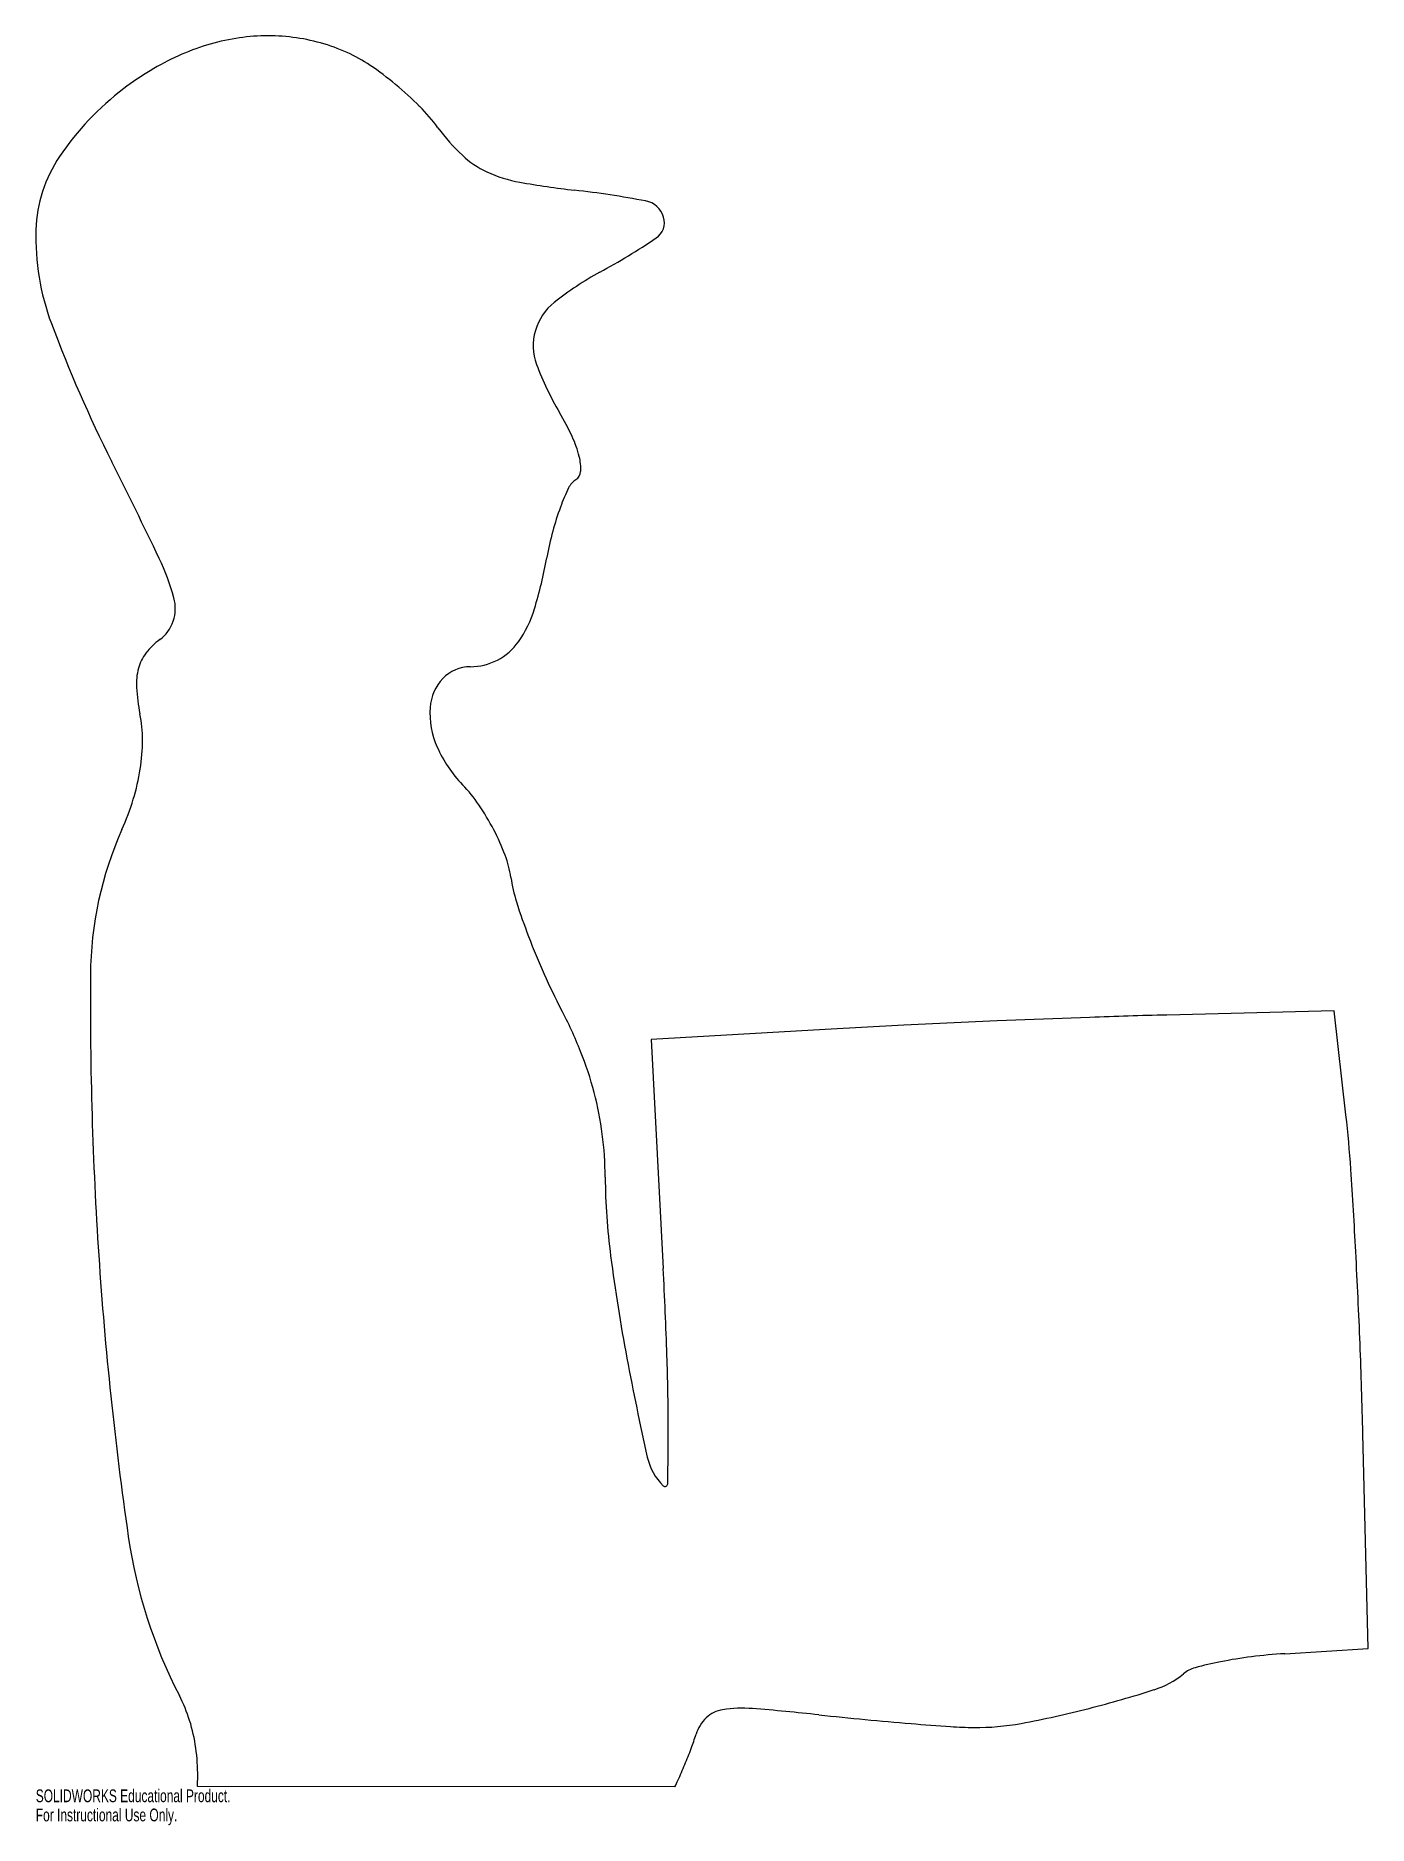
# Model space of a CAD drawing. Header units: millimetres. Extents: x 7822 to 8327, y 4772 to 5449.
import ezdxf

# ---------------------------------------------------------------- set-up
doc = ezdxf.new("R2010")
doc.units = ezdxf.units.MM
doc.styles.add('SLDTEXTSTYLE0', font='TXT', dxfattribs={"width": 0.7})

msp = doc.modelspace()

# ---------------------------------------------------------------- linework, layer by layer
at = {"color": 7, "linetype": 'Continuous', "lineweight": 25}
for p, q in [((8313.76, 5080.05), (8250.32, 5078.43)), ((8318.17, 5040.61), (8313.76, 5080.05)), ((8121.06, 5073.01), (8055.24, 5069.2)), ((8150.86, 5074.59), (8121.06, 5073.01)), ((8186.18, 5076.17), (8150.86, 5074.59)), ((8221.28, 5077.54), (8186.18, 5076.17)), ((8055.24, 5069.2), (8059.82, 4982.55)), ((8326.58, 4838.75), (8324.58, 4919.96)), ((8294.99, 4836.75), (8326.58, 4838.75)), ((8064.28, 4786.42), (7883.56, 4786.56))]:
    msp.add_line(p, q, dxfattribs=at)
for centre, radius, start, end in [((7911.56, 5364.68), 84.39, 99.1648, 114.59754), ((7910.22, 5373), 75.97, 82.81857, 99.16478), ((7910.74, 5377.15), 71.79, 65.76368, 82.81865), ((7921.82, 5342.28), 109.03, 114.59757, 127.33413), ((7916.16, 5389.19), 58.58, 55.99754, 65.76376), ((7879.73, 5335.19), 123.73, 50.41419, 55.99759), ((7877.74, 5332.77), 126.86, 44.87015, 50.41415), ((7922, 5342.05), 109.33, 127.33413, 145.93585), ((7915.97, 5370.84), 72.91, 36.47668, 44.87019), ((8038.48, 5461.41), 79.44, 216.4767, 226.51721), ((8007.27, 5428.5), 34.09, 226.51731, 245.41269), ((7874.85, 5373.92), 52.42, 145.93587, 178.16331), ((8014.91, 5445.2), 52.46, 245.41275, 259.73635), ((8061.61, 5703.12), 314.57, 259.73644, 263.54511), ((7985.45, 5029.9), 362.94, 79.24687, 83.54515), ((8051.51, 5377.76), 8.87, 17.10181, 79.24681), ((8053.26, 5378.3), 7.03, 303.89921, 17.10181), ((7914.96, 5372.64), 92.54, 178.16333, 200.54633), ((7906.17, 5597.2), 270.77, 298.60506, 303.89916), ((8093.68, 5253.36), 120.88, 118.60505, 128.38774), ((8031.71, 5331.58), 21.08, 128.38776, 163.99004), ((8332.58, 5529.17), 538.54, 200.54632, 206.62879), ((8031.14, 5331.74), 20.5, 163.98999, 200.27177), ((8117.61, 5363.68), 112.68, 200.27174, 210.54875), ((7926.53, 5250.91), 109.2, 25.13236, 30.54878), ((7988.89, 5280.16), 40.32, 13.73879, 25.1324), ((8009.23, 5285.13), 19.39, 357.04046, 13.73892), ((5578.29, 4148.19), 2542.57, 25.71092, 26.62879), ((8024.63, 5284.34), 3.96, 302.94969, 357.04052), ((8098.89, 5241.56), 83.21, 154.09967, 159.54335), ((8030.98, 5274.54), 7.71, 122.94962, 154.09968), ((8113.37, 5236.16), 98.66, 159.54331, 165.10495), ((8144.48, 5227.89), 130.85, 165.10489, 169.6057), ((7791.59, 5213.89), 86.06, 15.08273, 25.71104), ((7840.85, 5283.58), 177.85, 343.18331, 349.60563), ((7859.96, 5232.32), 15.25, 341.46913, 15.08278), ((7860.87, 5232.01), 14.29, 306.17498, 341.46916), ((7969.3, 5244.76), 43.66, 324.94545, 343.18329), ((7876.96, 5205.46), 16.26, 142.2569, 165.09837), ((7884.64, 5199.51), 25.97, 126.17496, 142.25688), ((7986.85, 5232.45), 22.22, 297.43887, 324.94551), ((7883.24, 5203.79), 22.76, 165.09849, 183.68951), ((7986.82, 5195.86), 14.36, 90.00001, 136.32094), ((7986.82, 5232.51), 22.29, 270, 297.43887), ((7935.73, 5207.17), 75.37, 183.68944, 191.30995), ((7989.12, 5193.67), 17.54, 136.32102, 176.221), ((8003.26, 5192.73), 31.71, 176.22108, 204.02112), ((7813.03, 5182.63), 49.77, 359.80771, 11.30991), ((7790.06, 5182.71), 72.73, 351.15204, 359.80761), ((8020.01, 5200.2), 50.05, 204.0211, 223.77302), ((7779.64, 5184.33), 83.28, 343.05556, 351.15198), ((7765.24, 5188.72), 98.34, 335.90761, 343.05558), ((7940.78, 5124.29), 59.68, 34.34035, 43.77301), ((7913.33, 5105.54), 92.91, 27.57049, 34.34043), ((7980.01, 5092.68), 136.93, 155.9077, 179.60952), ((7917.45, 5107.69), 88.27, 20.68998, 27.57051), ((7963.27, 5124.99), 39.29, 8.08933, 20.68994), ((8059.01, 5138.6), 57.41, 188.08939, 197.63232), ((8236.54, 5195.03), 243.69, 197.63236, 200.89319), ((8265.27, 5206), 274.45, 200.89327, 204.10918), ((9298.72, 5083.7), 1455.66, 179.60962, 183.79381), ((8229.77, 5190.11), 235.56, 204.10922, 207.71557), ((7870.99, 5001.62), 169.72, 21.80746, 27.71563), ((8320.66, 2314.11), 2765.22, 91.45751, 92.05958), ((7905.89, 5015.59), 132.14, 14.67945, 21.80749), ((7912.42, 5017.3), 125.38, 7.34955, 14.67953), ((7859.43, 4989.32), 461.59, 3.82039, 6.38003), ((7903.36, 5016.13), 134.52, 0.39618, 7.34952), ((6029.8, 4867.14), 2295.3, 3.04092, 3.82037), ((8280.13, 5018.73), 242.26, 180.39615, 187.46214), ((9225.42, 5078.84), 1382.21, 183.79381, 188.22382), ((8738.28, 5078.74), 704.32, 187.46218, 190.64991), ((5754.64, 4852.53), 2570.85, 2.26096, 3.04087), ((6298.87, 4889.63), 1763.4, 1.94943, 3.02039), ((6033.25, 4863.53), 2292.02, 1.41084, 2.26088), ((9158.2, 5157.71), 1131.6, 190.64993, 192.5874), ((7264.65, 4922.5), 797.06, 0.01037, 1.94944), ((6780.79, 4922.42), 1280.92, 359.04275, 0.01035), ((8074.85, 4915.8), 21.57, 192.58735, 225.87728), ((8060.53, 4901.03), 1, 225.87733, 359.04287), ((8045.82, 4908.35), 190.35, 188.22385, 207.34434), ((8302.4, 4673.79), 163.02, 97.04863, 101.21655), ((8308.27, 4626.37), 210.81, 93.61136, 97.04862), ((8235.78, 4854.29), 32.67, 287.57217, 309.69024), ((8264.13, 4820.12), 11.73, 105.11001, 129.6901), ((8298.98, 4691.07), 145.4, 101.21654, 105.10999), ((8106.99, 5260.96), 459.24, 284.36705, 287.5722), ((7824.92, 4794.12), 58.33, 17.25516, 27.34439), ((8084.12, 4804.12), 11.58, 98.98625, 133.59689), ((8089.76, 4768.44), 47.7, 85.41234, 98.98632), ((8020.25, 3902.15), 916.78, 83.83238, 85.41235), ((8122.54, 5200.25), 396.58, 280.57413, 284.36699), ((7816.47, 4791.5), 67.19, 8.18031, 17.25511), ((8086.28, 4801.85), 14.72, 133.59694, 162.52498), ((8265.95, 6175.84), 1370.14, 263.83239, 264.56899), ((8259.37, 6106.59), 1300.59, 264.56902, 265.33495), ((8248.6, 5974.7), 1168.25, 265.33499, 266.0725), ((8178.92, 4959.69), 150.86, 266.07255, 269.40601), ((8178.31, 4901.48), 92.65, 269.40598, 280.57416), ((7812.99, 4791), 70.7, 359.33615, 8.18028), ((7884.8, 4870.41), 198.19, 337.57278, 339.47977), ((7971.09, 4838.11), 106.05, 339.47972, 342.52492), ((7887.97, 4869.1), 194.75, 335.65907, 337.5727), ((7809.17, 4791.04), 74.52, 356.55495, 359.33617), ((7984.73, 4825.33), 88.55, 333.93427, 335.65909)]:
    msp.add_arc(centre, radius, start, end, dxfattribs=at)

# ---------------------------------------------------------------- texts
at = {"color": 7, "linetype": 'Continuous', "char_height": 4.8336, "attachment_point": 1, "style": 'SLDTEXTSTYLE0'}
for s, insert in [('SOLIDWORKS Educational Product.', (7822.41, 4785.4)), ('For Instructional Use Only.', (7822.41, 4778.15))]:
    msp.add_mtext(s, dxfattribs=dict(at, insert=insert))

doc.saveas('drawing.dxf')
